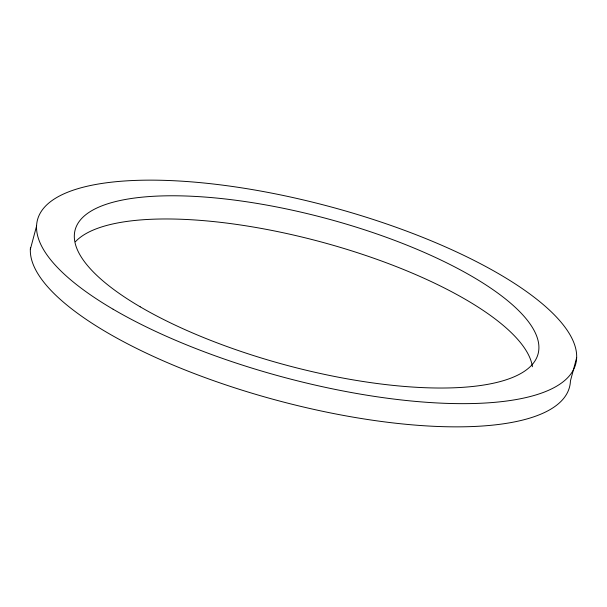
<?xml version="1.0" encoding="UTF-8"?>
<svg xmlns="http://www.w3.org/2000/svg" width="607" height="607" viewBox="0 0 607 607"><rect width="100%" height="100%" fill="white"/><g stroke="black" fill="none" stroke-linecap="round" stroke-linejoin="round"><path stroke-width="0.91" d="M30.35 249.287L36.564 226.085M576.65 357.713L570.436 380.915A278.59 88.394 15 0 1 294.008 404.732A278.59 88.394 15 0 1 30.479 247.421M75.397 241.753A239.628 76.034 15 0 1 323.835 242.671A239.628 76.034 15 0 1 532.407 366.742M113.13 309.229A278.59 88.394 15 0 0 566.521 378.851A278.59 88.394 15 0 0 240.175 187.624A278.59 88.394 15 0 0 113.13 309.229M140.187 306.808A239.628 76.034 15 0 0 530.177 366.689A239.628 76.034 15 0 0 249.462 202.207A239.628 76.034 15 0 0 140.187 306.808"/></g></svg>
